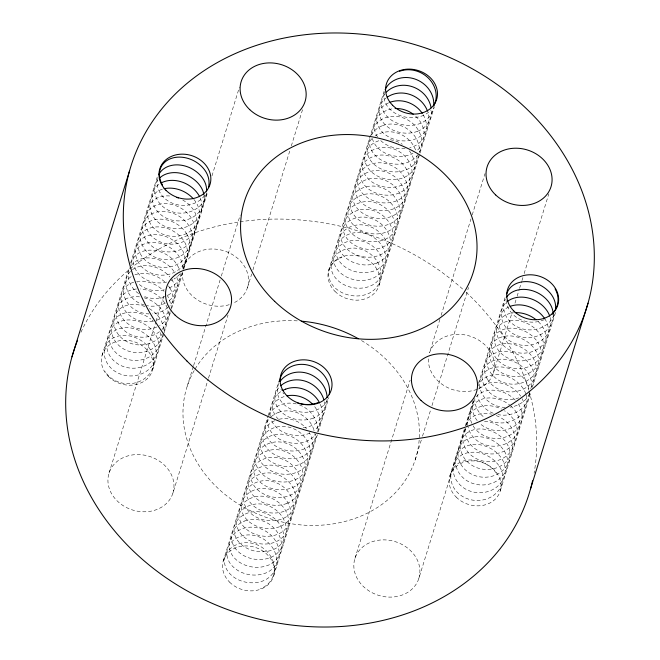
<?xml version="1.0" encoding="UTF-8"?>
<svg xmlns="http://www.w3.org/2000/svg" width="660" height="660" viewBox="0 0 660 660"><rect width="100%" height="100%" fill="white"/><g stroke="black" fill="none" stroke-linecap="round" stroke-linejoin="round"><path stroke-width="0.49" stroke-dasharray="3.3 2.47" d="M102.036 355.426L129.162 267.795M130.688 262.87L157.509 176.228M109.049 473.047L155.677 322.402M155.983 321.412L164.216 294.83M183.62 267.473L206.786 192.646M211.967 175.906L239.398 87.285M152.567 370.021L163.845 333.589M164.15 332.607L171.163 309.961M171.468 308.971L182.746 272.547M183.967 268.603L207.735 191.804M187.192 386.298L193.289 366.605M193.594 365.615L220.11 279.955M221.331 276.02L240.224 214.97M172.854 493.309A33.47 28.108 17.2 0 0 132.437 454.938A33.47 28.108 17.2 0 0 117.562 501.286A33.47 28.108 17.2 0 0 172.854 493.309L208.205 379.096M208.511 378.106L228.022 315.092M247.426 287.735L251.691 273.958M252.912 270.014L290.095 149.894M291.316 145.951L302.593 109.519M223.204 561.107L268.001 416.369M268.307 415.387L278.974 380.927M328.663 270.394L384.136 91.187M273.735 575.702L317.93 432.935M318.236 431.945L328.903 397.485M379.195 284.98L419.735 154.027M420.032 153.046L434.362 106.763M354.973 558.352L410.14 380.135M439.906 319.308L429.544 352.786A33.47 28.108 17.2 0 1 481.173 341.764A33.47 28.108 17.2 0 1 478.822 388.624M441.127 315.364L470.992 218.873M472.213 214.937L485.017 173.58M415.206 459.797L421.303 440.105M422.515 436.169L430.749 409.579M431.97 405.644L468.542 287.488M449.823 476.074L465.061 426.838M465.366 425.857L472.989 401.239M478.475 383.518L505.601 295.886M418.778 578.622A33.47 28.108 17.2 0 0 378.361 540.243A33.47 28.108 17.2 0 0 363.478 586.6A33.47 28.108 17.2 0 0 418.778 578.622L465.102 428.959M466.323 425.015L473.946 400.405M493.35 373.048L512.242 311.998M514.99 303.138L516.813 297.231M517.118 296.249L519.255 289.352M519.56 288.37L521.697 281.482M521.994 280.492L522.91 277.538M524.131 273.603L548.823 193.85M500.354 490.669L530.838 392.205M532.356 387.28L555.522 312.452M361.498 340.552A119.79 100.576 17.2 0 1 404.613 481.288A119.79 100.576 17.2 0 1 246.931 508.934A119.79 100.576 17.2 0 1 194.618 369.823M195.079 369.039A119.79 100.576 17.2 0 1 297.619 320.892M80.949 332.302A238.615 200.351 17.2 0 1 129.442 269.462M130.226 268.818A238.615 200.351 17.2 0 1 238.136 222.082M240.034 221.793A238.615 200.351 17.2 0 1 463.345 289.699M466.183 292.306A238.615 200.351 17.2 0 1 528.718 390.052M529.006 391.025A238.615 200.351 17.2 0 1 534.088 473.187M477.023 389.359A33.47 28.108 17.2 0 1 443.421 385.234A33.47 28.108 17.2 0 1 428.497 357.976M183.142 269.173A33.47 28.108 17.2 0 1 234.407 255.857A33.47 28.108 17.2 0 1 232.898 303.311M229.243 304.681A33.47 28.108 17.2 0 1 182.572 272.671M416.897 155.9A26.004 23.1 29.4 0 1 403.103 177.845A26.004 20.122 8.4 0 1 367.958 167.92A26.004 20.122 8.4 0 1 377.949 141.058A26.004 23.1 29.4 0 1 380.87 140.184M415.544 149.969A26.004 23.1 29.4 0 0 380.35 133.312A26.004 20.122 8.4 0 0 375.144 135.993M409.365 150.835A26.004 23.1 29.4 0 1 400.702 185.592A26.004 20.122 8.4 0 1 365.558 175.675A26.004 20.122 8.4 0 1 375.548 148.813A26.004 23.1 29.4 0 1 409.497 162.616A26.004 23.1 29.4 0 1 398.302 193.347A26.004 20.122 8.4 0 1 363.157 183.43A26.004 20.122 8.4 0 1 373.156 156.56A26.004 23.1 29.4 0 1 407.096 170.362A26.004 23.1 29.4 0 1 395.901 201.102A26.004 20.122 8.4 0 1 360.756 191.177A26.004 20.122 8.4 0 1 370.755 164.315A26.004 23.1 29.4 0 1 404.695 178.118A26.004 23.1 29.4 0 1 393.508 208.857A26.004 20.122 8.4 0 1 358.355 198.932A26.004 20.122 8.4 0 1 368.354 172.07A26.004 23.1 29.4 0 1 402.303 185.873A26.004 23.1 29.4 0 1 391.108 216.604A26.004 20.122 8.4 0 1 355.954 206.687A26.004 20.122 8.4 0 1 365.953 179.817A26.004 23.1 29.4 0 1 399.902 193.619A26.004 23.1 29.4 0 1 388.707 224.359A26.004 20.122 8.4 0 1 353.554 214.442A26.004 20.122 8.4 0 1 363.553 187.572A26.004 23.1 29.4 0 1 397.501 201.374A26.004 23.1 29.4 0 1 386.306 232.114A26.004 20.122 8.4 0 1 351.153 222.189A26.004 20.122 8.4 0 1 361.152 195.327A26.004 23.1 29.4 0 1 395.101 209.129A26.004 23.1 29.4 0 1 383.905 239.861A26.004 20.122 8.4 0 1 348.76 229.944A26.004 20.122 8.4 0 1 358.751 203.082A26.004 23.1 29.4 0 1 392.7 216.884A26.004 23.1 29.4 0 1 381.505 247.615A26.004 20.122 8.4 0 1 346.36 237.699A26.004 20.122 8.4 0 1 356.35 210.829A26.004 23.1 29.4 0 1 390.299 224.631A26.004 23.1 29.4 0 1 379.104 255.37A26.004 20.122 8.4 0 1 343.959 245.454A26.004 20.122 8.4 0 1 353.95 218.584A26.004 23.1 29.4 0 1 387.899 232.386A26.004 23.1 29.4 0 1 376.703 263.125M390.225 139.755A26.004 23.1 29.4 0 1 402.278 144.251M371.951 138.666A26.004 20.122 8.4 0 0 373.634 163.969A26.004 20.122 8.4 0 0 405.504 170.099A26.004 23.1 29.4 0 0 418.762 155.496M431.384 110.88A26.004 23.1 29.4 0 1 417.508 131.323M384.632 94.198A26.004 20.122 8.4 0 0 389.144 118.437A26.004 20.122 8.4 0 0 419.9 123.577A26.004 23.1 29.4 0 0 433.463 107.547M384.334 92.227A26.004 20.122 8.4 0 0 394.639 112.91A26.004 20.122 8.4 0 0 422.301 115.83A26.004 23.1 29.4 0 0 430.815 110.088M417.499 131.332A26.004 20.122 8.4 0 1 384.59 124.171A26.004 20.122 8.4 0 1 386.009 98.068M388.558 102.861A26.004 20.122 8.4 0 0 380.358 129.731A26.004 20.122 8.4 0 0 415.099 139.087A26.004 23.1 29.4 0 0 428.026 112.67M382.75 125.557A26.004 23.1 29.4 0 1 408.449 129.698A26.004 23.1 29.4 0 1 419.273 152.608M418.209 154.325A26.004 23.1 29.4 0 1 407.905 162.335A26.004 20.122 8.4 0 1 379.582 159.011A26.004 20.122 8.4 0 1 370.276 137.527M419.661 151.825A26.004 23.1 29.4 0 0 413.927 124.583A26.004 23.1 29.4 0 0 385.151 117.802A26.004 20.122 8.4 0 0 371.893 134.755M423.142 114.716A26.004 23.1 29.4 0 1 412.706 146.833A26.004 20.122 8.4 0 1 409.769 147.749M372.38 138.559A26.004 20.122 8.4 0 0 410.305 154.588A26.004 23.1 29.4 0 0 413.036 153.343M405.116 148.541A26.004 20.122 8.4 0 1 380.317 140.209M377.553 136.909A26.004 20.122 8.4 0 1 387.552 110.047A26.004 23.1 29.4 0 1 393.517 108.661M371.266 135.176A26.004 20.122 8.4 0 1 382.75 125.549M415.717 116.251A26.004 23.1 29.4 0 1 416.707 150.868M376.703 263.125A26.004 20.122 8.4 0 1 341.558 253.201A26.004 20.122 8.4 0 1 351.557 226.339A26.004 23.1 29.4 0 1 385.498 240.141A26.004 23.1 29.4 0 1 374.302 270.872A26.004 20.122 8.4 0 1 339.158 260.956A26.004 20.122 8.4 0 1 349.156 234.094A26.004 23.1 29.4 0 1 383.097 247.896A26.004 23.1 29.4 0 1 371.91 278.627A26.004 20.122 8.4 0 1 336.757 268.711A26.004 20.122 8.4 0 1 346.756 241.84A26.004 23.1 29.4 0 1 380.704 255.643A26.004 23.1 29.4 0 1 369.509 286.382A26.004 20.122 8.4 0 1 334.356 276.457A26.004 20.122 8.4 0 1 344.355 249.596A26.004 23.1 29.4 0 1 378.304 263.398A26.004 23.1 29.4 0 1 367.108 294.137A26.004 20.122 8.4 0 1 331.955 284.212A26.004 20.122 8.4 0 1 341.954 257.351M131.191 276.655A26.004 20.237 26.9 0 0 126.505 301.356A26.004 22.984 4.2 0 0 148.995 313.929M134.887 274.84A26.004 20.237 26.9 0 1 166.411 283.528M168.415 285.904A26.004 20.237 26.9 0 1 170.107 288.412M130.507 271.359A26.004 20.237 26.9 0 0 128.898 293.601A26.004 22.984 4.2 0 0 144.952 305.25M132.487 269.651A26.004 20.237 26.9 0 1 169.851 276.944M171.699 279.386A26.004 20.237 26.9 0 1 172.507 280.657A26.004 22.984 4.2 0 1 169.191 306.24M131.026 263.563A26.004 20.237 26.9 0 1 151.511 250.157A26.004 20.237 26.9 0 1 177.309 265.155A26.004 22.984 4.2 0 1 179.569 270.584M176.748 276.936A26.004 22.984 4.2 0 1 168.069 301.438M165.396 303.047A26.004 22.984 4.2 0 1 146.536 305.621M180.114 273.421A26.004 22.984 4.2 0 1 166.369 295.985M164.901 296.596A26.004 22.984 4.2 0 1 142.791 295.894M138.641 293.568A26.004 22.984 4.2 0 1 131.307 285.838A26.004 20.237 26.9 0 1 129.921 267.729M168.085 307.288A26.004 22.984 4.2 0 1 152.254 313.855M131.241 265.559A26.004 20.237 26.9 0 1 153.005 258.308A26.004 20.237 26.9 0 1 174.908 272.91M170.107 288.42A26.004 22.984 4.2 0 1 171.055 307.939M168.754 311.718A26.004 22.984 4.2 0 1 156.189 320.38M153.07 321.173A26.004 22.984 4.2 0 1 124.105 309.103A26.004 20.237 26.9 0 1 133.84 282.15M136.661 281.498A26.004 20.237 26.9 0 1 164.01 291.283M166.906 294.896A26.004 20.237 26.9 0 1 167.706 296.167A26.004 22.984 4.2 0 1 170.635 305.877M136.1 270.344A26.004 20.237 26.9 0 1 145.835 243.383A26.004 20.237 26.9 0 1 179.701 257.4A26.004 22.984 4.2 0 1 182.655 268.554M186.904 234.143A26.004 20.237 26.9 0 0 153.037 220.126A26.004 20.237 26.9 0 0 143.302 247.087A26.004 22.984 4.2 0 0 178.373 257.227A26.004 22.984 4.2 0 0 189.304 226.397A26.004 20.237 26.9 0 0 155.438 212.371A26.004 20.237 26.9 0 0 145.703 239.333A26.004 22.984 4.2 0 0 180.774 249.472A26.004 22.984 4.2 0 0 191.705 218.641A26.004 20.237 26.9 0 0 157.831 204.625A26.004 20.237 26.9 0 0 148.104 231.577A26.004 22.984 4.2 0 0 183.166 241.717A26.004 22.984 4.2 0 0 194.106 210.895A26.004 20.237 26.9 0 0 182.845 200.095M186.904 234.151A26.004 22.984 4.2 0 1 175.972 264.974A26.004 22.984 4.2 0 1 140.902 254.834A26.004 20.237 26.9 0 1 150.637 227.882A26.004 20.237 26.9 0 1 184.503 241.898A26.004 22.984 4.2 0 1 173.572 272.728A26.004 22.984 4.2 0 1 138.501 262.581A26.004 20.237 26.9 0 1 148.236 235.636A26.004 20.237 26.9 0 1 182.102 249.645A26.004 22.984 4.2 0 1 183.051 269.181M179.817 274.123A26.004 22.984 4.2 0 1 173.959 279.023M172.59 279.79A26.004 22.984 4.2 0 1 171.171 280.483M166.642 282.059A26.004 22.984 4.2 0 1 136.1 270.336M182.102 272.827A26.004 22.984 4.2 0 1 167.302 288.841M164.249 289.806A26.004 22.984 4.2 0 1 137.437 282.851M158.887 184.371A26.004 20.237 26.9 0 0 155.298 208.321A26.004 22.984 4.2 0 0 186.64 219.821A26.004 22.984 4.2 0 0 203.89 194.469M206.382 193.892A26.004 22.984 4.2 0 1 185.097 212.891A26.004 22.984 4.2 0 1 157.699 200.566A26.004 20.237 26.9 0 1 158.425 179.273M160.1 192.819A26.004 20.237 26.9 0 1 157.765 177.045M200.227 198.033A26.004 22.984 4.2 0 1 186.508 226.817A26.004 22.984 4.2 0 1 152.905 216.067A26.004 20.237 26.9 0 1 162.632 189.115M204.757 195.434A26.004 22.984 4.2 0 1 160.1 192.811M193.85 199.411A26.004 20.237 26.9 0 1 196.507 203.131A26.004 22.984 4.2 0 1 185.567 233.962A26.004 22.984 4.2 0 1 150.505 223.822A26.004 20.237 26.9 0 1 170.668 196.069M144.837 306.545A26.004 20.237 26.9 0 0 118.99 309.647A26.004 20.237 26.9 0 0 116.902 332.368A26.004 22.984 4.2 0 0 139.433 344.949A26.004 22.984 4.2 0 0 162.41 333.762M149.243 308.632A26.004 20.237 26.9 0 1 160.504 319.423A26.004 22.984 4.2 0 1 163.457 330.569M139.475 296.851A26.004 20.237 26.9 0 0 119.303 324.613A26.004 22.984 4.2 0 0 160.892 330.545M144.161 297.775A26.004 20.237 26.9 0 1 162.904 311.668A26.004 22.984 4.2 0 1 163.853 331.204M161.989 329.497A26.004 22.984 4.2 0 0 165.305 303.922A26.004 20.237 26.9 0 0 140.316 288.964M170.107 311.594A26.004 22.984 4.2 0 1 159.563 325.537M156.775 326.997A26.004 22.984 4.2 0 1 121.704 316.849A26.004 20.237 26.9 0 1 137.239 288.94M162.904 334.851A26.004 22.984 4.2 0 1 141.091 352.539A26.004 22.984 4.2 0 1 114.502 340.114A26.004 20.237 26.9 0 1 119.79 315.059A26.004 20.237 26.9 0 1 150.884 319.085M152.122 320.1A26.004 20.237 26.9 0 1 153.301 321.173M160.372 332.599A26.004 22.984 4.2 0 1 144.202 359.139A26.004 22.984 4.2 0 1 112.101 347.861A26.004 20.237 26.9 0 1 121.836 320.917A26.004 20.237 26.9 0 1 155.702 334.925A26.004 22.984 4.2 0 1 144.771 365.764A26.004 22.984 4.2 0 1 109.708 355.616A26.004 20.237 26.9 0 1 119.435 328.663A26.004 20.237 26.9 0 1 153.31 342.68A26.004 22.984 4.2 0 1 142.37 373.51A26.004 22.984 4.2 0 1 107.308 363.371A26.004 20.237 26.9 0 1 117.035 336.418A26.004 20.237 26.9 0 1 150.909 350.435A26.004 22.984 4.2 0 1 139.969 381.265A26.004 22.984 4.2 0 1 104.907 371.118M286.844 503.448A26.004 23.1 29.4 0 0 298.039 472.717A26.004 23.1 29.4 0 0 264.091 458.914A26.004 20.122 8.4 0 0 254.092 485.776A26.004 20.122 8.4 0 0 289.245 495.701A26.004 23.1 29.4 0 0 300.44 464.962A26.004 23.1 29.4 0 0 266.491 451.168A26.004 20.122 8.4 0 0 256.492 478.021A26.004 20.122 8.4 0 0 291.646 487.954A26.004 23.1 29.4 0 0 302.841 457.207A26.004 23.1 29.4 0 0 268.892 443.413A26.004 20.122 8.4 0 0 258.893 470.275A26.004 20.122 8.4 0 0 294.038 480.199A26.004 23.1 29.4 0 0 305.242 449.46A26.004 23.1 29.4 0 0 271.285 435.658A26.004 20.122 8.4 0 0 261.294 462.52A26.004 20.122 8.4 0 0 296.439 472.444A26.004 23.1 29.4 0 0 307.634 441.705A26.004 23.1 29.4 0 0 273.685 427.911A26.004 20.122 8.4 0 0 263.695 454.765A26.004 20.122 8.4 0 0 298.84 464.689A26.004 23.1 29.4 0 0 309.276 432.572M286.844 503.456A26.004 20.122 8.4 0 1 251.691 493.531A26.004 20.122 8.4 0 1 261.69 466.661A26.004 23.1 29.4 0 1 295.639 480.463A26.004 23.1 29.4 0 1 284.443 511.203A26.004 20.122 8.4 0 1 249.298 501.286A26.004 20.122 8.4 0 1 259.289 474.416A26.004 23.1 29.4 0 1 293.238 488.218A26.004 23.1 29.4 0 1 282.043 518.958A26.004 20.122 8.4 0 1 246.898 509.033A26.004 20.122 8.4 0 1 256.888 482.171A26.004 23.1 29.4 0 1 290.837 495.973A26.004 23.1 29.4 0 1 279.642 526.705M279.642 526.713A26.004 20.122 8.4 0 1 244.497 516.788A26.004 20.122 8.4 0 1 254.488 489.926A26.004 23.1 29.4 0 1 288.436 503.728A26.004 23.1 29.4 0 1 277.241 534.46A26.004 20.122 8.4 0 1 242.096 524.543A26.004 20.122 8.4 0 1 252.095 497.673A26.004 23.1 29.4 0 1 286.036 511.475A26.004 23.1 29.4 0 1 274.84 542.215A26.004 20.122 8.4 0 1 239.696 532.29A26.004 20.122 8.4 0 1 249.695 505.428A26.004 23.1 29.4 0 1 283.635 519.23A26.004 23.1 29.4 0 1 272.448 549.97A26.004 20.122 8.4 0 1 237.295 540.045A26.004 20.122 8.4 0 1 247.294 513.183A26.004 23.1 29.4 0 1 281.242 526.985A26.004 23.1 29.4 0 1 270.047 557.716A26.004 20.122 8.4 0 1 234.894 547.8A26.004 20.122 8.4 0 1 244.893 520.93M279.007 419.273A26.004 23.1 29.4 0 1 306.496 428.678M303.253 427.63A26.004 20.122 8.4 0 0 310.843 425.931A26.004 23.1 29.4 0 0 324.159 400.991M278.454 419.298A26.004 20.122 8.4 0 1 281.688 391.058M313.244 418.176A26.004 20.122 8.4 0 1 281.366 412.046A26.004 20.122 8.4 0 1 279.691 386.752M279.007 383.254A26.004 20.122 8.4 0 0 286.069 406.213A26.004 20.122 8.4 0 0 315.637 410.421A26.004 23.1 29.4 0 0 327.995 398.582M327.121 399.209A26.004 23.1 29.4 0 1 313.244 418.168M320.306 404.357A26.004 23.1 29.4 0 1 313.69 430.864M309.837 433.1A26.004 23.1 29.4 0 1 308.443 433.678A26.004 20.122 8.4 0 1 270.88 418.91M270.253 416.386A26.004 20.122 8.4 0 1 283.288 396.891A26.004 23.1 29.4 0 1 284.732 396.412M283.726 393.88A26.004 20.122 8.4 0 1 282.892 392.741M281.498 390.373A26.004 20.122 8.4 0 1 280.937 389.144M274.7 420.717A26.004 20.122 8.4 0 0 266.5 447.587A26.004 20.122 8.4 0 0 301.24 456.943A26.004 23.1 29.4 0 0 314.845 433.496M268.373 419.801A26.004 20.122 8.4 0 0 272.885 444.04A26.004 20.122 8.4 0 0 303.641 449.188A26.004 23.1 29.4 0 0 316.899 434.585M271.078 416.815A26.004 20.122 8.4 0 1 278.487 412.393M296.323 403.936A26.004 23.1 29.4 0 0 280.888 404.646A26.004 20.122 8.4 0 0 268.867 415.429M299.417 404.893A26.004 23.1 29.4 0 1 317.411 431.698M278.487 412.401A26.004 23.1 29.4 0 1 314.168 430.526M267.828 419.075A26.004 20.122 8.4 0 0 279.04 438.916A26.004 20.122 8.4 0 0 306.042 441.433A26.004 23.1 29.4 0 0 316.346 433.414M314.704 406.667A26.004 23.1 29.4 0 1 317.122 432.193M244.893 520.938A26.004 23.1 29.4 0 1 278.842 534.732A26.004 23.1 29.4 0 1 267.647 565.471A26.004 20.122 8.4 0 1 232.493 555.555A26.004 20.122 8.4 0 1 242.492 528.685A26.004 23.1 29.4 0 1 276.441 542.487A26.004 23.1 29.4 0 1 265.246 573.226A26.004 20.122 8.4 0 1 230.092 563.302A26.004 20.122 8.4 0 1 240.091 536.44A26.004 23.1 29.4 0 1 274.04 550.242A26.004 23.1 29.4 0 1 262.845 580.973A26.004 20.122 8.4 0 1 227.7 571.057A26.004 20.122 8.4 0 1 237.691 544.195A26.004 23.1 29.4 0 1 271.639 557.997A26.004 23.1 29.4 0 1 260.444 588.728M473.096 425.865A26.004 22.984 4.2 0 0 508.159 436.004A26.004 22.984 4.2 0 0 519.09 405.182A26.004 20.237 26.9 0 0 517.407 402.658M522.2 398.731A26.004 22.984 4.2 0 1 513.34 426.797A26.004 22.984 4.2 0 1 480.356 423.918M477.196 420.585A26.004 22.984 4.2 0 1 475.497 418.11A26.004 20.237 26.9 0 1 474.111 399.993M529.246 393.063A26.004 22.984 4.2 0 1 497.929 414.62M493.267 413.267A26.004 22.984 4.2 0 1 480.29 402.6A26.004 20.237 26.9 0 1 477.394 394.614M528.883 388.757A26.004 22.984 4.2 0 0 526.292 381.917A26.004 20.237 26.9 0 0 492.426 367.9A26.004 20.237 26.9 0 0 482.691 394.853A26.004 22.984 4.2 0 0 505.18 407.435M474.837 398.384A26.004 20.237 26.9 0 0 477.889 410.363A26.004 22.984 4.2 0 0 483.962 417.153M478.624 389.062A26.004 20.237 26.9 0 1 520.69 396.148M476.223 396.817A26.004 20.237 26.9 0 1 515.402 400.29M526.16 395.092A26.004 22.984 4.2 0 1 516.4 418.638A26.004 22.984 4.2 0 1 487.946 419.702M525.74 393.698A26.004 22.984 4.2 0 0 523.891 389.672A26.004 20.237 26.9 0 0 499.653 374.764A26.004 20.237 26.9 0 0 478.385 385.638M471.76 423.25A26.004 20.237 26.9 0 1 479.572 400.174A26.004 20.237 26.9 0 1 509.479 404.836M510.716 405.85A26.004 20.237 26.9 0 1 516.697 412.929A26.004 22.984 4.2 0 1 505.758 443.759A26.004 22.984 4.2 0 1 470.695 433.612A26.004 20.237 26.9 0 1 468.047 426.979M529.642 393.69A26.004 22.984 4.2 0 1 510.056 407.179M531.564 386.743A26.004 22.984 4.2 0 0 528.693 374.162A26.004 20.237 26.9 0 0 494.827 360.145A26.004 20.237 26.9 0 0 485.092 387.098A26.004 22.984 4.2 0 0 518.694 397.848M530.599 388.501A26.004 22.984 4.2 0 0 531.094 366.407A26.004 20.237 26.9 0 0 497.228 352.39A26.004 20.237 26.9 0 0 487.492 379.343M487.492 379.343A26.004 22.984 4.2 0 0 522.563 389.483A26.004 22.984 4.2 0 0 533.494 358.661A26.004 20.237 26.9 0 0 499.628 344.635A26.004 20.237 26.9 0 0 489.893 371.588A26.004 22.984 4.2 0 0 524.964 381.727A26.004 22.984 4.2 0 0 535.895 350.905A26.004 20.237 26.9 0 0 502.029 336.88A26.004 20.237 26.9 0 0 492.294 363.841A26.004 22.984 4.2 0 0 527.365 373.981A26.004 22.984 4.2 0 0 538.296 343.15M550.159 317.559A26.004 22.984 4.2 0 1 533.998 344.091A26.004 22.984 4.2 0 1 501.897 332.822A26.004 20.237 26.9 0 1 508.992 306.842M553.229 314.086A26.004 22.984 4.2 0 1 534.072 336.963A26.004 22.984 4.2 0 1 504.298 325.066A26.004 20.237 26.9 0 1 506.847 301.942M544.162 319.704A26.004 22.984 4.2 0 1 509.099 309.557A26.004 20.237 26.9 0 1 506.047 300.234M554.227 314.812A26.004 22.984 4.2 0 1 531.663 329.868A26.004 22.984 4.2 0 1 506.698 317.311A26.004 20.237 26.9 0 1 505.312 299.195M544.69 318.615A26.004 20.237 26.9 0 1 545.498 319.885A26.004 22.984 4.2 0 1 534.567 350.716A26.004 22.984 4.2 0 1 499.496 340.568A26.004 20.237 26.9 0 1 513.529 312.774M538.296 321.635A26.004 20.237 26.9 0 1 543.097 327.64A26.004 22.984 4.2 0 1 532.166 358.471A26.004 22.984 4.2 0 1 497.095 348.323A26.004 20.237 26.9 0 1 506.83 321.379A26.004 20.237 26.9 0 1 540.697 335.387A26.004 22.984 4.2 0 1 529.765 366.226A26.004 22.984 4.2 0 1 494.695 356.078A26.004 20.237 26.9 0 1 504.43 329.125A26.004 20.237 26.9 0 1 538.296 343.142M465.374 428.109A26.004 20.237 26.9 0 0 468.295 441.375A26.004 22.984 4.2 0 0 503.357 451.514A26.004 22.984 4.2 0 0 514.297 420.684A26.004 20.237 26.9 0 0 504.43 410.726M465.952 425.609A26.004 20.237 26.9 0 1 491.593 414.15M496.221 415.552A26.004 20.237 26.9 0 1 511.896 428.431A26.004 22.984 4.2 0 1 500.965 459.269A26.004 22.984 4.2 0 1 465.894 449.122A26.004 20.237 26.9 0 1 465.828 428.835M467.8 425.626A26.004 20.237 26.9 0 1 501.6 409.126M484.506 421.237A26.004 20.237 26.9 0 1 509.495 436.186A26.004 22.984 4.2 0 1 498.564 467.024A26.004 22.984 4.2 0 1 463.493 456.877A26.004 20.237 26.9 0 1 473.228 429.924A26.004 20.237 26.9 0 1 507.094 443.941A26.004 22.984 4.2 0 1 496.163 474.771A26.004 22.984 4.2 0 1 461.092 464.632A26.004 20.237 26.9 0 1 470.827 437.679A26.004 20.237 26.9 0 1 504.694 451.696A26.004 22.984 4.2 0 1 493.762 482.526A26.004 22.984 4.2 0 1 458.692 472.387A26.004 20.237 26.9 0 1 468.427 445.434A26.004 20.237 26.9 0 1 502.293 459.451A26.004 22.984 4.2 0 1 491.362 490.281A26.004 22.984 4.2 0 1 456.291 480.133A26.004 20.237 26.9 0 1 466.026 453.189A26.004 20.237 26.9 0 1 499.892 467.206M499.892 467.206A26.004 22.984 4.2 0 1 488.961 498.036A26.004 22.984 4.2 0 1 453.89 487.888A26.004 20.237 26.9 0 1 463.625 460.944A26.004 20.237 26.9 0 1 497.491 474.961M108.355 376.398A26.301 22.085 17.2 0 0 152.146 371.341A26.301 22.085 17.2 0 0 121.407 340.428A26.301 22.085 17.2 0 0 108.355 376.398M334.983 291.365A26.301 22.085 17.2 0 0 378.774 286.308A26.301 22.085 17.2 0 0 348.034 255.395A26.301 22.085 17.2 0 0 334.983 291.365M456.142 497.046A26.301 22.085 17.2 0 0 499.933 491.989A26.301 22.085 17.2 0 0 469.194 461.076A26.301 22.085 17.2 0 0 456.142 497.046M229.523 582.079A26.301 22.085 17.2 0 0 273.306 577.021A26.301 22.085 17.2 0 0 242.566 546.117A26.301 22.085 17.2 0 0 229.523 582.079"/><path stroke-width="0.99" d="M71.965 356.846L129.575 170.75M530.426 489.25L588.035 303.154M301.331 321.156A119.79 100.576 17.2 0 1 358.273 338.687M532.562 480.793A238.615 200.351 17.2 0 1 242.171 614.501A238.615 200.351 17.2 0 1 77.534 340.329M427.548 111.202A26.004 23.1 29.4 0 0 392.345 94.545A26.004 20.122 8.4 0 0 387.148 97.234M399.548 71.288A26.004 23.1 29.4 0 1 428.323 78.061A26.004 23.1 29.4 0 1 434.065 105.311M433.669 106.087A26.004 23.1 29.4 0 0 422.845 83.185A26.004 23.1 29.4 0 0 397.147 79.043A26.004 20.122 8.4 0 0 385.126 89.818M431.104 107.885A26.004 23.1 29.4 0 0 394.746 86.798A26.004 20.122 8.4 0 0 386.356 92.153M389.953 102.3A26.004 23.1 29.4 0 1 422.293 113.371M395.084 108.537A26.004 23.1 29.4 0 1 413.218 114.172M161.164 182.944A26.004 20.237 26.9 0 1 198.907 195.376A26.004 22.984 4.2 0 1 199.609 196.696M159.299 178.324A26.004 20.237 26.9 0 1 201.3 187.63A26.004 22.984 4.2 0 1 203.89 194.469M162.5 185.064A26.004 20.237 26.9 0 1 172.235 158.103A26.004 20.237 26.9 0 1 206.101 172.12A26.004 22.984 4.2 0 1 208.502 187.547M158.713 174.694A26.004 20.237 26.9 0 1 180.238 165.058A26.004 20.237 26.9 0 1 203.701 179.875A26.004 22.984 4.2 0 1 206.654 191.02M164.026 188.752A26.004 20.237 26.9 0 1 192.811 198.248M176.905 197.456A26.004 20.237 26.9 0 1 178.431 198.008M327.129 397.724A26.004 23.1 29.4 0 0 290.491 373.634A26.004 20.122 8.4 0 0 280.368 381.034M329.2 394.391A26.004 23.1 29.4 0 0 319.234 370.524A26.004 23.1 29.4 0 0 292.891 365.887A26.004 20.122 8.4 0 0 279.675 381.562M318.037 402.674A26.004 20.122 8.4 0 1 300.778 403.837M299.186 403.474A26.004 20.122 8.4 0 1 297.627 403.029M323.771 399.514A26.004 23.1 29.4 0 0 288.09 381.389A26.004 20.122 8.4 0 0 280.682 385.803M285.689 389.144A26.004 23.1 29.4 0 1 319.638 402.938M282.967 390.349A26.004 20.122 8.4 0 1 285.689 389.136M287.719 395.711A26.004 23.1 29.4 0 1 312.609 404.225M506.632 297.025A26.004 20.237 26.9 0 1 528.396 289.781A26.004 20.237 26.9 0 1 550.3 304.375A26.004 22.984 4.2 0 1 553.229 314.086M506.756 293.799A26.004 20.237 26.9 0 1 527.678 281.663A26.004 20.237 26.9 0 1 552.701 296.62A26.004 22.984 4.2 0 1 555.382 310.637M549.739 316.156A26.004 22.984 4.2 0 0 547.899 312.139A26.004 20.237 26.9 0 0 507.878 301.117M555.093 288.874A26.004 22.984 4.2 0 1 551.785 314.449M510.279 306.314A26.004 20.237 26.9 0 1 544.69 318.615M515.031 312.659A26.004 20.237 26.9 0 1 535.879 319.539M186.92 361.02A238.615 200.351 17.2 0 0 584.191 315.142A238.615 200.351 17.2 0 0 305.299 34.7A238.615 200.351 17.2 0 0 186.92 361.02M274.667 301.348A119.79 100.576 17.2 0 0 472.808 273.702A119.79 100.576 17.2 0 0 328.927 135.803A119.79 100.576 17.2 0 0 274.667 301.348M421.088 400.504A33.47 28.108 17.2 0 0 476.38 392.527A33.47 28.108 17.2 0 0 435.963 354.148A33.47 28.108 17.2 0 0 421.088 400.504M495.66 194.931A33.47 28.108 17.2 0 0 550.952 186.953A33.47 28.108 17.2 0 0 510.535 148.582A33.47 28.108 17.2 0 0 495.66 194.931M249.736 109.626A33.47 28.108 17.2 0 0 305.027 101.648A33.47 28.108 17.2 0 0 264.619 63.269A33.47 28.108 17.2 0 0 249.736 109.626M175.164 315.191A33.47 28.108 17.2 0 0 230.455 307.213A33.47 28.108 17.2 0 0 190.039 268.843A33.47 28.108 17.2 0 0 175.164 315.191M287.125 395.992A26.301 22.085 17.2 0 0 330.916 390.935A26.301 22.085 17.2 0 0 300.176 360.022A26.301 22.085 17.2 0 0 287.125 395.992M165.965 190.303A26.301 22.085 17.2 0 0 209.748 185.245A26.301 22.085 17.2 0 0 179.008 154.341A26.301 22.085 17.2 0 0 165.965 190.303M392.593 105.27A26.301 22.085 17.2 0 0 436.376 100.213A26.301 22.085 17.2 0 0 405.636 69.3A26.301 22.085 17.2 0 0 392.593 105.27M513.752 310.951A26.301 22.085 17.2 0 0 557.535 305.893A26.301 22.085 17.2 0 0 526.795 274.981A26.301 22.085 17.2 0 0 513.752 310.951"/></g></svg>
